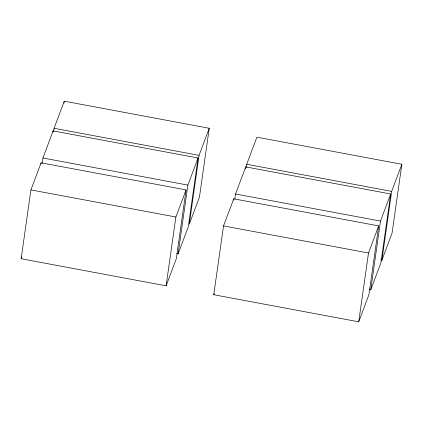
<?xml version="1.0" encoding="UTF-8"?>
<svg xmlns="http://www.w3.org/2000/svg" width="423" height="423" viewBox="0 0 423 423"><rect width="100%" height="100%" fill="white"/><g stroke="black" fill="none" stroke-linecap="round" stroke-linejoin="round"><path stroke-width="0.63" d="M21.15 258.733L30.921 189.916L41.105 162.818L186.067 189.911L176.296 258.728L166.112 285.826L21.15 258.733L21.843 256.888M40.925 164.113L41.105 162.818M42.184 163.188L42.919 157.996L53.108 130.897L198.064 157.991L188.293 226.807L178.109 253.906L176.814 253.668M52.923 132.198L53.108 130.897M53.631 131.521L54.091 128.275L64.275 101.176L209.237 128.269L199.466 197.086L189.282 224.185L199.053 155.368L209.237 128.269M64 103.122L64.275 101.176M166.112 285.826L175.883 217.01L186.067 189.911M178.109 253.906L187.881 185.089L198.064 157.991M213.763 294.731L223.534 225.914L233.718 198.815L378.68 225.908L368.909 294.725L358.725 321.824L213.763 294.731L214.223 293.499M233.533 200.111L233.718 198.815M234.791 199.185L235.532 193.993L245.715 166.895L390.678 193.988L380.906 262.805L370.722 289.903L369.427 289.665M245.44 168.84L245.715 166.895M246.244 167.519L246.704 164.272L256.888 137.174L401.85 164.267L392.079 233.084L381.895 260.182L380.6 259.939M358.725 321.824L368.496 253.007L378.68 225.908M370.722 289.903L380.494 221.086L390.678 193.988M381.895 260.182L391.666 191.365L401.85 164.267M54.091 128.275L199.053 155.368M246.704 164.272L391.666 191.365M42.919 157.996L187.881 185.089M235.532 193.993L380.494 221.086M30.921 189.916L175.883 217.01M223.534 225.914L368.496 253.007"/></g></svg>
